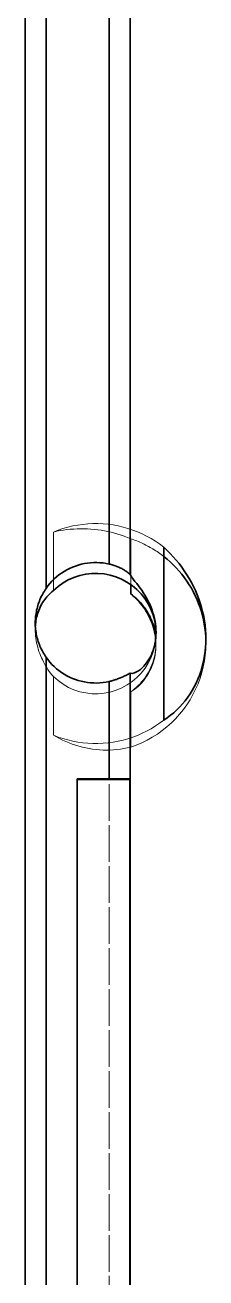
# Model space of a CAD drawing. Header units: millimetres. Extents: x 10 to 410, y 10 to 287.
# Drawn here: x 68.36 to 70.82, y 210.57 to 227.63 of the extents above; entities that cross this region are included whole.
import ezdxf

# ---------------------------------------------------------------- set-up
doc = ezdxf.new("R2010")
doc.units = ezdxf.units.MM
doc.linetypes.add('DASHED', pattern=[0.75, 0.5, -0.25])
doc.layers.add('HIDDEN', color=8, linetype='DASHED', lineweight=18)
doc.layers.add('VISIBLE', color=7, linetype='CONTINUOUS', lineweight=35)

msp = doc.modelspace()

# ---------------------------------------------------------------- linework, layer by layer
at = {"layer": 'HIDDEN'}
for points in [[(68.744, 220.729), (68.809, 220.754), (68.874, 220.776), (68.94, 220.795), (69.008, 220.811), (69.075, 220.824), (69.144, 220.833), (69.212, 220.84), (69.281, 220.843), (69.35, 220.843), (69.419, 220.84), (69.488, 220.834), (69.556, 220.825), (69.624, 220.812), (69.692, 220.797), (69.758, 220.778), (69.823, 220.756), (69.888, 220.732), (69.951, 220.704), (70.013, 220.674), (70.074, 220.64), (70.132, 220.604), (70.189, 220.566), (70.245, 220.524)], [(68.744, 220.729), (68.79, 220.739), (68.836, 220.748), (68.882, 220.755), (68.928, 220.761), (68.974, 220.766), (69.021, 220.77), (69.068, 220.772), (69.114, 220.773), (69.161, 220.773), (69.207, 220.772), (69.254, 220.769), (69.301, 220.765), (69.347, 220.759), (69.393, 220.753), (69.439, 220.745), (69.485, 220.736), (69.53, 220.726), (69.575, 220.714), (69.62, 220.701), (69.665, 220.687), (69.709, 220.672), (69.753, 220.656), (69.796, 220.638)], [(68.744, 219.932), (68.744, 219.967), (68.744, 220.001), (68.744, 220.036), (68.744, 220.071), (68.744, 220.105), (68.744, 220.14), (68.744, 220.175), (68.744, 220.209), (68.744, 220.244), (68.744, 220.279), (68.744, 220.313), (68.744, 220.348), (68.744, 220.383), (68.744, 220.417), (68.744, 220.452), (68.744, 220.487), (68.744, 220.521), (68.744, 220.556), (68.744, 220.591), (68.744, 220.625), (68.744, 220.66), (68.744, 220.695), (68.744, 220.729)], [(69.796, 220.013), (69.796, 220.041), (69.796, 220.068), (69.796, 220.095), (69.796, 220.122), (69.796, 220.149), (69.796, 220.176), (69.796, 220.204), (69.796, 220.231), (69.796, 220.258), (69.796, 220.285), (69.796, 220.312), (69.796, 220.339), (69.796, 220.366), (69.796, 220.394), (69.796, 220.421), (69.796, 220.448), (69.796, 220.475), (69.796, 220.502), (69.796, 220.529), (69.796, 220.557), (69.796, 220.584), (69.796, 220.611), (69.796, 220.638)], [(70.245, 220.396), (70.227, 220.41), (70.209, 220.423), (70.191, 220.436), (70.173, 220.449), (70.155, 220.462), (70.136, 220.474), (70.117, 220.486), (70.098, 220.498), (70.079, 220.509), (70.06, 220.52), (70.04, 220.531), (70.021, 220.542), (70.001, 220.552), (69.981, 220.562), (69.961, 220.572), (69.941, 220.581), (69.921, 220.59), (69.9, 220.599), (69.879, 220.607), (69.859, 220.615), (69.838, 220.623), (69.817, 220.631), (69.796, 220.638)], [(68.497, 219.492), (68.497, 219.488), (68.497, 219.484), (68.497, 219.48), (68.497, 219.476), (68.497, 219.473), (68.497, 219.469), (68.497, 219.465), (68.497, 219.461), (68.497, 219.457), (68.497, 219.453), (68.497, 219.45), (68.497, 219.446), (68.497, 219.442), (68.497, 219.438), (68.497, 219.434), (68.497, 219.431), (68.497, 219.427), (68.497, 219.423), (68.497, 219.419), (68.497, 219.415), (68.497, 219.412), (68.497, 219.408), (68.497, 219.404)], [(68.497, 219.404), (68.497, 219.406), (68.497, 219.408), (68.497, 219.41), (68.497, 219.412), (68.497, 219.414), (68.497, 219.415), (68.497, 219.417), (68.497, 219.419), (68.497, 219.421), (68.498, 219.423), (68.498, 219.425), (68.498, 219.427), (68.498, 219.429), (68.498, 219.431), (68.498, 219.432), (68.498, 219.434), (68.498, 219.436), (68.498, 219.438), (68.498, 219.44), (68.498, 219.442), (68.498, 219.444), (68.498, 219.446), (68.499, 219.448)], [(68.744, 218.759), (68.725, 218.782), (68.706, 218.807), (68.688, 218.831), (68.67, 218.856), (68.653, 218.882), (68.637, 218.908), (68.622, 218.935), (68.608, 218.962), (68.594, 218.99), (68.582, 219.017), (68.57, 219.046), (68.559, 219.074), (68.548, 219.103), (68.539, 219.132), (68.531, 219.162), (68.523, 219.192), (68.516, 219.221), (68.511, 219.252), (68.506, 219.282), (68.502, 219.312), (68.499, 219.343), (68.498, 219.373), (68.497, 219.404)], [(70.14, 219.344), (70.136, 219.261), (70.123, 219.178), (70.102, 219.097), (70.073, 219.019), (70.035, 218.944), (69.991, 218.873), (69.939, 218.807), (69.881, 218.747), (69.817, 218.693), (69.748, 218.646), (69.675, 218.606), (69.598, 218.574), (69.518, 218.549), (69.435, 218.533), (69.352, 218.526), (69.269, 218.526), (69.185, 218.536), (69.104, 218.554), (69.024, 218.58), (68.948, 218.613), (68.875, 218.655), (68.807, 218.704), (68.744, 218.759)], [(70.141, 219.361), (70.141, 219.361), (70.141, 219.36), (70.141, 219.359), (70.141, 219.358), (70.141, 219.358), (70.141, 219.357), (70.141, 219.356), (70.14, 219.355), (70.14, 219.355), (70.14, 219.354), (70.14, 219.353), (70.14, 219.352), (70.14, 219.352), (70.14, 219.351), (70.14, 219.35), (70.14, 219.349), (70.14, 219.349), (70.14, 219.348), (70.14, 219.347), (70.14, 219.346), (70.14, 219.346), (70.14, 219.345), (70.14, 219.344)], [(70.14, 219.353), (70.14, 219.353), (70.14, 219.352), (70.14, 219.352), (70.14, 219.352), (70.14, 219.351), (70.14, 219.351), (70.14, 219.351), (70.14, 219.35), (70.14, 219.35), (70.14, 219.35), (70.14, 219.349), (70.14, 219.349), (70.14, 219.349), (70.14, 219.348), (70.14, 219.348), (70.14, 219.348), (70.14, 219.347), (70.14, 219.347), (70.14, 219.347), (70.14, 219.346), (70.14, 219.346), (70.14, 219.346), (70.14, 219.345)], [(70.14, 219.345), (70.14, 219.345), (70.14, 219.345), (70.14, 219.345), (70.14, 219.345), (70.14, 219.345), (70.14, 219.345), (70.14, 219.345), (70.14, 219.345), (70.14, 219.345), (70.14, 219.345), (70.14, 219.345), (70.14, 219.345), (70.14, 219.345), (70.14, 219.345), (70.14, 219.345), (70.14, 219.345), (70.14, 219.345), (70.14, 219.344), (70.14, 219.344), (70.14, 219.344), (70.14, 219.344), (70.14, 219.344), (70.14, 219.344)], [(69.796, 218.55), (69.823, 218.57), (69.849, 218.591), (69.875, 218.614), (69.899, 218.637), (69.923, 218.661), (69.945, 218.687), (69.967, 218.713), (69.987, 218.74), (70.006, 218.768), (70.024, 218.797), (70.041, 218.826), (70.056, 218.856), (70.071, 218.887), (70.084, 218.918), (70.095, 218.95), (70.106, 218.983), (70.115, 219.015), (70.123, 219.048), (70.129, 219.081), (70.134, 219.115), (70.137, 219.149), (70.14, 219.183), (70.14, 219.216)], [(69.796, 217.797), (69.872, 217.825), (69.947, 217.857), (70.02, 217.893), (70.09, 217.933), (70.159, 217.976), (70.225, 218.023), (70.288, 218.074), (70.349, 218.128), (70.406, 218.185), (70.461, 218.246), (70.512, 218.309), (70.559, 218.375), (70.603, 218.443), (70.643, 218.514), (70.679, 218.586), (70.712, 218.661), (70.74, 218.737), (70.764, 218.815), (70.784, 218.893), (70.799, 218.973), (70.81, 219.053), (70.817, 219.134), (70.819, 219.215)], [(69.796, 218.55), (69.823, 218.568), (69.85, 218.587), (69.876, 218.608), (69.901, 218.629), (69.924, 218.652), (69.947, 218.676), (69.969, 218.701), (69.989, 218.727), (70.008, 218.754), (70.026, 218.781), (70.043, 218.81), (70.058, 218.839), (70.073, 218.868), (70.085, 218.899), (70.097, 218.93), (70.107, 218.961), (70.116, 218.993), (70.123, 219.025), (70.129, 219.057), (70.134, 219.09), (70.138, 219.122), (70.14, 219.155), (70.14, 219.188)], [(70.14, 219.188), (70.14, 219.192), (70.14, 219.196), (70.14, 219.2), (70.14, 219.203), (70.14, 219.207), (70.14, 219.211), (70.14, 219.215), (70.14, 219.219), (70.14, 219.222), (70.139, 219.226), (70.139, 219.23), (70.139, 219.234), (70.139, 219.238), (70.139, 219.241), (70.138, 219.245), (70.138, 219.249), (70.138, 219.253), (70.138, 219.257), (70.137, 219.26), (70.137, 219.264), (70.137, 219.268), (70.136, 219.272), (70.136, 219.275)], [(70.14, 219.216), (70.14, 219.22), (70.14, 219.223), (70.14, 219.226), (70.14, 219.229), (70.14, 219.232), (70.14, 219.235), (70.14, 219.239), (70.14, 219.242), (70.14, 219.245), (70.14, 219.248), (70.14, 219.251), (70.139, 219.254), (70.139, 219.258), (70.139, 219.261), (70.139, 219.264), (70.139, 219.267), (70.139, 219.27), (70.138, 219.273), (70.138, 219.277), (70.138, 219.28), (70.138, 219.283), (70.137, 219.286), (70.137, 219.289)], [(70.14, 219.216), (70.14, 219.215), (70.14, 219.214), (70.14, 219.213), (70.14, 219.212), (70.14, 219.21), (70.14, 219.209), (70.14, 219.208), (70.14, 219.207), (70.14, 219.205), (70.14, 219.204), (70.14, 219.203), (70.14, 219.202), (70.14, 219.2), (70.14, 219.199), (70.14, 219.198), (70.14, 219.197), (70.14, 219.196), (70.14, 219.194), (70.14, 219.193), (70.14, 219.192), (70.14, 219.191), (70.14, 219.189), (70.14, 219.188)], [(70.819, 219.274), (70.819, 219.271), (70.819, 219.269), (70.819, 219.266), (70.819, 219.264), (70.819, 219.261), (70.819, 219.259), (70.819, 219.256), (70.819, 219.254), (70.819, 219.251), (70.819, 219.248), (70.819, 219.246), (70.819, 219.243), (70.819, 219.241), (70.819, 219.238), (70.819, 219.236), (70.819, 219.233), (70.819, 219.231), (70.819, 219.228), (70.819, 219.226), (70.819, 219.223), (70.819, 219.221), (70.819, 219.218), (70.819, 219.215)], [(70.819, 219.215), (70.819, 219.217), (70.819, 219.218), (70.819, 219.219), (70.819, 219.221), (70.819, 219.222), (70.819, 219.223), (70.819, 219.224), (70.819, 219.226), (70.819, 219.227), (70.819, 219.228), (70.819, 219.229), (70.819, 219.231), (70.819, 219.232), (70.819, 219.233), (70.819, 219.235), (70.819, 219.236), (70.819, 219.237), (70.819, 219.238), (70.819, 219.24), (70.819, 219.241), (70.819, 219.242), (70.819, 219.243), (70.819, 219.245)], [(68.744, 217.961), (68.744, 217.996), (68.744, 218.031), (68.744, 218.065), (68.744, 218.1), (68.744, 218.135), (68.744, 218.169), (68.744, 218.204), (68.744, 218.239), (68.744, 218.273), (68.744, 218.308), (68.744, 218.343), (68.744, 218.377), (68.744, 218.412), (68.744, 218.447), (68.744, 218.481), (68.744, 218.516), (68.744, 218.551), (68.744, 218.586), (68.744, 218.62), (68.744, 218.655), (68.744, 218.69), (68.744, 218.724), (68.744, 218.759)], [(69.796, 217.797), (69.796, 217.83), (69.796, 217.863), (69.796, 217.895), (69.796, 217.928), (69.796, 217.961), (69.796, 217.993), (69.796, 218.026), (69.796, 218.059), (69.796, 218.092), (69.796, 218.124), (69.796, 218.157), (69.796, 218.19), (69.796, 218.222), (69.796, 218.255), (69.796, 218.288), (69.796, 218.321), (69.796, 218.353), (69.796, 218.386), (69.796, 218.419), (69.796, 218.451), (69.796, 218.484), (69.796, 218.517), (69.796, 218.55)], [(70.245, 218.166), (70.189, 218.125), (70.132, 218.087), (70.074, 218.05), (70.013, 218.017), (69.951, 217.987), (69.888, 217.959), (69.823, 217.934), (69.758, 217.913), (69.692, 217.894), (69.624, 217.879), (69.556, 217.866), (69.488, 217.857), (69.419, 217.851), (69.35, 217.848), (69.281, 217.848), (69.212, 217.851), (69.144, 217.857), (69.075, 217.867), (69.008, 217.88), (68.94, 217.896), (68.874, 217.915), (68.809, 217.936), (68.744, 217.961)], [(69.796, 217.797), (69.75, 217.787), (69.703, 217.778), (69.656, 217.77), (69.609, 217.765), (69.562, 217.761), (69.514, 217.759), (69.467, 217.758), (69.419, 217.759), (69.372, 217.762), (69.325, 217.766), (69.277, 217.772), (69.231, 217.779), (69.184, 217.788), (69.138, 217.799), (69.092, 217.811), (69.046, 217.825), (69.001, 217.84), (68.957, 217.857), (68.913, 217.875), (68.87, 217.894), (68.827, 217.915), (68.785, 217.938), (68.744, 217.961)], [(69.069, 217.366), (69.069, 217.365), (69.069, 217.365), (69.069, 217.364), (69.069, 217.363), (69.069, 217.363), (69.069, 217.362), (69.069, 217.362), (69.069, 217.361), (69.069, 217.361), (69.069, 217.36), (69.069, 217.359), (69.069, 217.359), (69.069, 217.358), (69.069, 217.358), (69.069, 217.357), (69.069, 217.356), (69.069, 217.356), (69.069, 217.355), (69.069, 217.355), (69.069, 217.354), (69.069, 217.353), (69.069, 217.353), (69.069, 217.352)], [(69.069, 217.352), (69.088, 217.352), (69.107, 217.352), (69.126, 217.352), (69.144, 217.352), (69.163, 217.352), (69.182, 217.352), (69.201, 217.352), (69.22, 217.352), (69.239, 217.352), (69.257, 217.352), (69.276, 217.352), (69.295, 217.352), (69.314, 217.352), (69.333, 217.352), (69.352, 217.352), (69.371, 217.352), (69.389, 217.352), (69.408, 217.352), (69.427, 217.352), (69.446, 217.352), (69.465, 217.352), (69.484, 217.352), (69.502, 217.352)], [(69.502, 217.352), (69.502, 217.353), (69.502, 217.353), (69.502, 217.354), (69.502, 217.355), (69.502, 217.355), (69.502, 217.356), (69.502, 217.356), (69.502, 217.357), (69.502, 217.358), (69.502, 217.358), (69.502, 217.359), (69.502, 217.359), (69.502, 217.36), (69.502, 217.361), (69.502, 217.361), (69.502, 217.362), (69.502, 217.362), (69.502, 217.363), (69.502, 217.363), (69.502, 217.364), (69.502, 217.365), (69.502, 217.365), (69.502, 217.366)], [(69.502, 204.51), (69.502, 205.069), (69.502, 205.627), (69.502, 206.186), (69.502, 206.744), (69.502, 207.302), (69.502, 207.861), (69.502, 208.419), (69.502, 208.977), (69.502, 209.536), (69.502, 210.094), (69.502, 210.652), (69.502, 211.211), (69.502, 211.769), (69.502, 212.327), (69.502, 212.886), (69.502, 213.444), (69.502, 214.002), (69.502, 214.561), (69.502, 215.119), (69.502, 215.677), (69.502, 216.236), (69.502, 216.794), (69.502, 217.352)], [(69.502, 217.352), (69.515, 217.352), (69.527, 217.352), (69.539, 217.352), (69.551, 217.352), (69.564, 217.352), (69.576, 217.352), (69.588, 217.352), (69.6, 217.352), (69.612, 217.352), (69.625, 217.352), (69.637, 217.352), (69.649, 217.352), (69.661, 217.352), (69.674, 217.352), (69.686, 217.352), (69.698, 217.352), (69.71, 217.352), (69.722, 217.352), (69.735, 217.352), (69.747, 217.352), (69.759, 217.352), (69.771, 217.352), (69.783, 217.352)], [(69.783, 217.366), (69.783, 217.365), (69.783, 217.365), (69.783, 217.364), (69.783, 217.363), (69.783, 217.363), (69.783, 217.362), (69.783, 217.362), (69.783, 217.361), (69.783, 217.361), (69.783, 217.36), (69.783, 217.359), (69.783, 217.359), (69.783, 217.358), (69.783, 217.358), (69.783, 217.357), (69.783, 217.356), (69.783, 217.356), (69.783, 217.355), (69.783, 217.355), (69.783, 217.354), (69.783, 217.353), (69.783, 217.353), (69.783, 217.352)], [(69.783, 204.51), (69.783, 205.069), (69.783, 205.627), (69.783, 206.186), (69.783, 206.744), (69.783, 207.302), (69.783, 207.861), (69.783, 208.419), (69.783, 208.977), (69.783, 209.536), (69.783, 210.094), (69.783, 210.652), (69.783, 211.211), (69.783, 211.769), (69.783, 212.327), (69.783, 212.886), (69.783, 213.444), (69.783, 214.002), (69.783, 214.561), (69.783, 215.119), (69.783, 215.677), (69.783, 216.236), (69.783, 216.794), (69.783, 217.352)]]:
    msp.add_lwpolyline(points, dxfattribs=at)
at = {"layer": 'VISIBLE'}
for points in [[(68.359, 194.507), (68.359, 197.919), (68.359, 201.331), (68.359, 204.743), (68.359, 208.155), (68.359, 211.567), (68.359, 214.979), (68.359, 218.391), (68.359, 221.803), (68.359, 225.216), (68.359, 228.628), (68.359, 232.04), (68.359, 235.452), (68.359, 238.864), (68.359, 242.276), (68.359, 245.688), (68.359, 249.1), (68.359, 252.512), (68.359, 255.924), (68.359, 259.336), (68.359, 262.748), (68.359, 266.16), (68.359, 269.572), (68.359, 272.985)], [(68.359, 194.507), (68.359, 197.919), (68.359, 201.331), (68.359, 204.743), (68.359, 208.156), (68.359, 211.568), (68.359, 214.98), (68.359, 218.392), (68.359, 221.804), (68.359, 225.216), (68.359, 228.628), (68.359, 232.04), (68.359, 235.452), (68.359, 238.864), (68.359, 242.276), (68.359, 245.688), (68.359, 249.1), (68.359, 252.512), (68.359, 255.924), (68.359, 259.336), (68.359, 262.748), (68.359, 266.16), (68.359, 269.572), (68.359, 272.984)], [(68.645, 219.961), (68.645, 221.471), (68.645, 222.982), (68.645, 224.492), (68.645, 226.002), (68.645, 227.512), (68.645, 229.022), (68.645, 230.533), (68.645, 232.043), (68.645, 233.553), (68.645, 235.063), (68.645, 236.573), (68.645, 238.083), (68.645, 239.594), (68.645, 241.104), (68.645, 242.614), (68.645, 244.124), (68.645, 245.634), (68.645, 247.145), (68.645, 248.655), (68.645, 250.165), (68.645, 251.675), (68.645, 253.185), (68.645, 254.696)], [(69.502, 220.292), (69.502, 221.774), (69.502, 223.255), (69.502, 224.737), (69.502, 226.218), (69.502, 227.699), (69.502, 229.181), (69.502, 230.662), (69.502, 232.143), (69.502, 233.625), (69.502, 235.106), (69.502, 236.588), (69.502, 238.069), (69.502, 239.55), (69.502, 241.032), (69.502, 242.513), (69.502, 243.995), (69.502, 245.476), (69.502, 246.957), (69.502, 248.439), (69.502, 249.92), (69.502, 251.402), (69.502, 252.883), (69.502, 254.364)], [(69.788, 220.151), (69.788, 221.644), (69.788, 223.136), (69.788, 224.628), (69.788, 226.121), (69.788, 227.613), (69.788, 229.105), (69.788, 230.598), (69.788, 232.09), (69.788, 233.582), (69.788, 235.075), (69.788, 236.567), (69.788, 238.06), (69.788, 239.552), (69.788, 241.044), (69.788, 242.537), (69.788, 244.029), (69.788, 245.521), (69.788, 247.014), (69.788, 248.506), (69.788, 249.998), (69.788, 251.491), (69.788, 252.983), (69.788, 254.476)], [(70.819, 219.274), (70.818, 219.335), (70.814, 219.397), (70.808, 219.458), (70.8, 219.519), (70.789, 219.58), (70.775, 219.64), (70.76, 219.699), (70.742, 219.758), (70.722, 219.816), (70.7, 219.874), (70.676, 219.93), (70.649, 219.986), (70.621, 220.041), (70.591, 220.094), (70.559, 220.147), (70.525, 220.198), (70.49, 220.249), (70.453, 220.298), (70.414, 220.346), (70.374, 220.392), (70.332, 220.437), (70.289, 220.482), (70.245, 220.524)], [(70.245, 218.166), (70.245, 218.269), (70.245, 218.372), (70.245, 218.474), (70.245, 218.577), (70.245, 218.679), (70.245, 218.782), (70.245, 218.884), (70.245, 218.987), (70.245, 219.089), (70.245, 219.192), (70.245, 219.294), (70.245, 219.397), (70.245, 219.499), (70.245, 219.602), (70.245, 219.704), (70.245, 219.807), (70.245, 219.909), (70.245, 220.012), (70.245, 220.114), (70.245, 220.217), (70.245, 220.319), (70.245, 220.422), (70.245, 220.524)], [(70.819, 219.245), (70.817, 219.302), (70.812, 219.36), (70.806, 219.418), (70.797, 219.475), (70.786, 219.531), (70.773, 219.588), (70.757, 219.644), (70.74, 219.699), (70.72, 219.753), (70.698, 219.807), (70.674, 219.859), (70.649, 219.911), (70.621, 219.962), (70.591, 220.011), (70.56, 220.06), (70.526, 220.107), (70.491, 220.153), (70.454, 220.197), (70.415, 220.24), (70.375, 220.282), (70.333, 220.322), (70.29, 220.36), (70.245, 220.396)], [(68.645, 219.961), (68.67, 219.995), (68.697, 220.028), (68.725, 220.06), (68.755, 220.089), (68.787, 220.118), (68.82, 220.144), (68.854, 220.169), (68.89, 220.192), (68.927, 220.213), (68.965, 220.233), (69.003, 220.25), (69.043, 220.265), (69.083, 220.278), (69.124, 220.29), (69.166, 220.299), (69.207, 220.305), (69.25, 220.31), (69.292, 220.313), (69.334, 220.313), (69.377, 220.311), (69.419, 220.307), (69.461, 220.301), (69.502, 220.292)], [(69.502, 220.292), (69.516, 220.289), (69.53, 220.286), (69.543, 220.282), (69.557, 220.278), (69.57, 220.273), (69.583, 220.269), (69.596, 220.264), (69.609, 220.259), (69.622, 220.254), (69.635, 220.248), (69.648, 220.242), (69.661, 220.236), (69.673, 220.23), (69.685, 220.223), (69.698, 220.217), (69.71, 220.21), (69.722, 220.202), (69.733, 220.195), (69.745, 220.187), (69.756, 220.179), (69.768, 220.17), (69.778, 220.161), (69.788, 220.151)], [(68.744, 219.932), (68.807, 219.987), (68.875, 220.036), (68.947, 220.077), (69.023, 220.111), (69.102, 220.137), (69.184, 220.155), (69.267, 220.164), (69.35, 220.165), (69.433, 220.158), (69.515, 220.142), (69.595, 220.118), (69.672, 220.086), (69.745, 220.047), (69.814, 220), (69.878, 219.946), (69.936, 219.887), (69.988, 219.821), (70.033, 219.751), (70.071, 219.677), (70.1, 219.599), (70.122, 219.518), (70.135, 219.436), (70.14, 219.353)], [(69.788, 220.151), (69.807, 220.118), (69.83, 220.087), (69.854, 220.057), (69.878, 220.027), (69.901, 219.997), (69.924, 219.966), (69.946, 219.935), (69.967, 219.903), (69.988, 219.87), (70.007, 219.837), (70.026, 219.804), (70.043, 219.769), (70.059, 219.735), (70.074, 219.699), (70.087, 219.663), (70.099, 219.627), (70.11, 219.59), (70.119, 219.553), (70.127, 219.515), (70.133, 219.477), (70.137, 219.439), (70.14, 219.401), (70.141, 219.363)], [(69.796, 219.885), (69.796, 219.891), (69.796, 219.897), (69.796, 219.902), (69.796, 219.908), (69.796, 219.913), (69.796, 219.919), (69.796, 219.924), (69.796, 219.93), (69.796, 219.936), (69.796, 219.941), (69.796, 219.947), (69.796, 219.952), (69.796, 219.958), (69.796, 219.963), (69.796, 219.969), (69.796, 219.974), (69.796, 219.98), (69.796, 219.986), (69.796, 219.991), (69.796, 219.997), (69.796, 220.002), (69.796, 220.008), (69.796, 220.013)], [(68.497, 219.492), (68.498, 219.513), (68.499, 219.535), (68.5, 219.557), (68.502, 219.578), (68.505, 219.6), (68.508, 219.621), (68.512, 219.643), (68.516, 219.664), (68.521, 219.685), (68.526, 219.706), (68.532, 219.727), (68.539, 219.748), (68.546, 219.769), (68.553, 219.789), (68.561, 219.809), (68.57, 219.829), (68.579, 219.849), (68.589, 219.868), (68.599, 219.887), (68.61, 219.906), (68.621, 219.925), (68.632, 219.943), (68.645, 219.961)], [(68.499, 219.448), (68.5, 219.472), (68.503, 219.496), (68.506, 219.52), (68.51, 219.544), (68.515, 219.568), (68.521, 219.592), (68.528, 219.615), (68.535, 219.638), (68.544, 219.661), (68.553, 219.684), (68.563, 219.706), (68.574, 219.728), (68.586, 219.749), (68.598, 219.77), (68.612, 219.79), (68.626, 219.81), (68.641, 219.829), (68.656, 219.848), (68.673, 219.866), (68.69, 219.883), (68.707, 219.9), (68.725, 219.916), (68.744, 219.932)], [(70.136, 219.275), (70.132, 219.306), (70.127, 219.337), (70.121, 219.368), (70.114, 219.398), (70.106, 219.428), (70.096, 219.458), (70.086, 219.487), (70.074, 219.516), (70.062, 219.545), (70.049, 219.573), (70.034, 219.601), (70.019, 219.628), (70.003, 219.654), (69.986, 219.681), (69.968, 219.706), (69.949, 219.731), (69.929, 219.755), (69.909, 219.779), (69.888, 219.801), (69.866, 219.824), (69.843, 219.845), (69.82, 219.866), (69.796, 219.885)], [(70.137, 219.289), (70.134, 219.32), (70.129, 219.35), (70.124, 219.381), (70.117, 219.411), (70.109, 219.441), (70.1, 219.47), (70.09, 219.499), (70.079, 219.528), (70.067, 219.556), (70.054, 219.584), (70.039, 219.611), (70.024, 219.638), (70.008, 219.664), (69.991, 219.69), (69.972, 219.715), (69.953, 219.739), (69.933, 219.762), (69.912, 219.785), (69.891, 219.807), (69.868, 219.828), (69.845, 219.848), (69.821, 219.867), (69.796, 219.885)], [(68.645, 219.024), (68.633, 219.042), (68.621, 219.06), (68.61, 219.079), (68.599, 219.097), (68.589, 219.116), (68.579, 219.136), (68.57, 219.155), (68.561, 219.175), (68.553, 219.195), (68.545, 219.216), (68.538, 219.236), (68.532, 219.257), (68.526, 219.278), (68.52, 219.298), (68.516, 219.32), (68.511, 219.341), (68.508, 219.362), (68.504, 219.384), (68.502, 219.405), (68.5, 219.427), (68.498, 219.448), (68.498, 219.47), (68.497, 219.492)], [(70.141, 219.361), (70.14, 219.33), (70.138, 219.299), (70.135, 219.268), (70.131, 219.237), (70.125, 219.206), (70.118, 219.175), (70.11, 219.145), (70.1, 219.115), (70.089, 219.086), (70.077, 219.057), (70.063, 219.029), (70.048, 219.002), (70.031, 218.975), (70.013, 218.949), (69.994, 218.925), (69.973, 218.901), (69.951, 218.879), (69.928, 218.858), (69.903, 218.84), (69.876, 218.823), (69.848, 218.809), (69.818, 218.8), (69.788, 218.804)], [(70.141, 219.363), (70.141, 219.363), (70.141, 219.363), (70.141, 219.362), (70.141, 219.362), (70.141, 219.362), (70.141, 219.362), (70.141, 219.362), (70.141, 219.362), (70.141, 219.362), (70.141, 219.362), (70.141, 219.362), (70.141, 219.362), (70.141, 219.362), (70.141, 219.362), (70.141, 219.362), (70.141, 219.362), (70.141, 219.362), (70.141, 219.362), (70.141, 219.362), (70.141, 219.362), (70.141, 219.362), (70.141, 219.362), (70.141, 219.361)], [(70.245, 218.166), (70.292, 218.198), (70.337, 218.232), (70.381, 218.268), (70.423, 218.306), (70.463, 218.346), (70.501, 218.388), (70.537, 218.431), (70.571, 218.477), (70.603, 218.523), (70.632, 218.571), (70.66, 218.621), (70.685, 218.671), (70.709, 218.723), (70.73, 218.775), (70.749, 218.829), (70.765, 218.883), (70.779, 218.938), (70.792, 218.993), (70.801, 219.049), (70.809, 219.105), (70.815, 219.161), (70.818, 219.217), (70.819, 219.274)], [(69.502, 218.693), (69.461, 218.684), (69.419, 218.678), (69.377, 218.674), (69.334, 218.672), (69.292, 218.673), (69.25, 218.675), (69.207, 218.68), (69.166, 218.687), (69.124, 218.696), (69.083, 218.707), (69.043, 218.72), (69.003, 218.735), (68.965, 218.752), (68.927, 218.772), (68.89, 218.793), (68.854, 218.816), (68.82, 218.841), (68.787, 218.867), (68.755, 218.896), (68.725, 218.926), (68.697, 218.957), (68.67, 218.99), (68.645, 219.024)], [(68.645, 194.522), (68.645, 195.588), (68.645, 196.653), (68.645, 197.718), (68.645, 198.784), (68.645, 199.849), (68.645, 200.914), (68.645, 201.979), (68.645, 203.045), (68.645, 204.11), (68.645, 205.175), (68.645, 206.241), (68.645, 207.306), (68.645, 208.371), (68.645, 209.436), (68.645, 210.502), (68.645, 211.567), (68.645, 212.632), (68.645, 213.697), (68.645, 214.763), (68.645, 215.828), (68.645, 216.893), (68.645, 217.959), (68.645, 219.024)], [(69.502, 218.693), (69.515, 218.696), (69.528, 218.699), (69.541, 218.703), (69.554, 218.706), (69.567, 218.71), (69.58, 218.714), (69.593, 218.718), (69.605, 218.722), (69.618, 218.727), (69.63, 218.732), (69.643, 218.737), (69.655, 218.742), (69.668, 218.747), (69.68, 218.752), (69.692, 218.758), (69.704, 218.763), (69.716, 218.769), (69.728, 218.775), (69.74, 218.781), (69.752, 218.787), (69.764, 218.793), (69.776, 218.8), (69.788, 218.804)], [(69.502, 217.366), (69.502, 217.424), (69.502, 217.481), (69.502, 217.539), (69.502, 217.597), (69.502, 217.654), (69.502, 217.712), (69.502, 217.77), (69.502, 217.827), (69.502, 217.885), (69.502, 217.943), (69.502, 218), (69.502, 218.058), (69.502, 218.116), (69.502, 218.174), (69.502, 218.231), (69.502, 218.289), (69.502, 218.347), (69.502, 218.404), (69.502, 218.462), (69.502, 218.52), (69.502, 218.577), (69.502, 218.635), (69.502, 218.693)], [(69.788, 194.507), (69.788, 195.564), (69.788, 196.62), (69.788, 197.677), (69.788, 198.733), (69.788, 199.789), (69.788, 200.846), (69.788, 201.902), (69.788, 202.958), (69.788, 204.015), (69.788, 205.071), (69.788, 206.128), (69.788, 207.184), (69.788, 208.24), (69.788, 209.297), (69.788, 210.353), (69.788, 211.409), (69.788, 212.466), (69.788, 213.522), (69.788, 214.578), (69.788, 215.635), (69.788, 216.691), (69.788, 217.748), (69.788, 218.804)], [(69.069, 204.524), (69.069, 205.082), (69.069, 205.641), (69.069, 206.199), (69.069, 206.757), (69.069, 207.316), (69.069, 207.874), (69.069, 208.432), (69.069, 208.991), (69.069, 209.549), (69.069, 210.107), (69.069, 210.666), (69.069, 211.224), (69.069, 211.782), (69.069, 212.341), (69.069, 212.899), (69.069, 213.457), (69.069, 214.016), (69.069, 214.574), (69.069, 215.132), (69.069, 215.691), (69.069, 216.249), (69.069, 216.807), (69.069, 217.366)], [(69.069, 217.366), (69.1, 217.366), (69.131, 217.366), (69.162, 217.366), (69.193, 217.366), (69.224, 217.366), (69.255, 217.366), (69.286, 217.366), (69.318, 217.366), (69.349, 217.366), (69.38, 217.366), (69.411, 217.366), (69.442, 217.366), (69.473, 217.366), (69.504, 217.366), (69.535, 217.366), (69.566, 217.366), (69.597, 217.366), (69.628, 217.366), (69.659, 217.366), (69.69, 217.366), (69.721, 217.366), (69.752, 217.366), (69.783, 217.366)], [(69.069, 204.51), (69.069, 205.069), (69.069, 205.627), (69.069, 206.186), (69.069, 206.744), (69.069, 207.302), (69.069, 207.861), (69.069, 208.419), (69.069, 208.977), (69.069, 209.536), (69.069, 210.094), (69.069, 210.652), (69.069, 211.211), (69.069, 211.769), (69.069, 212.327), (69.069, 212.886), (69.069, 213.444), (69.069, 214.002), (69.069, 214.561), (69.069, 215.119), (69.069, 215.677), (69.069, 216.236), (69.069, 216.794), (69.069, 217.352)], [(69.069, 217.352), (69.069, 217.352), (69.069, 217.352), (69.069, 217.352), (69.069, 217.352), (69.069, 217.352), (69.069, 217.352), (69.069, 217.352), (69.069, 217.352), (69.069, 217.352), (69.069, 217.352), (69.069, 217.352), (69.069, 217.352), (69.069, 217.352), (69.069, 217.352), (69.069, 217.352), (69.069, 217.352), (69.069, 217.352), (69.069, 217.352), (69.069, 217.352), (69.069, 217.352), (69.069, 217.352), (69.069, 217.352), (69.069, 217.352)], [(69.783, 204.524), (69.783, 205.082), (69.783, 205.641), (69.783, 206.199), (69.783, 206.757), (69.783, 207.316), (69.783, 207.874), (69.783, 208.432), (69.783, 208.991), (69.783, 209.549), (69.783, 210.107), (69.783, 210.666), (69.783, 211.224), (69.783, 211.782), (69.783, 212.341), (69.783, 212.899), (69.783, 213.457), (69.783, 214.016), (69.783, 214.574), (69.783, 215.132), (69.783, 215.691), (69.783, 216.249), (69.783, 216.807), (69.783, 217.366)]]:
    msp.add_lwpolyline(points, dxfattribs=at)

doc.saveas('drawing.dxf')
